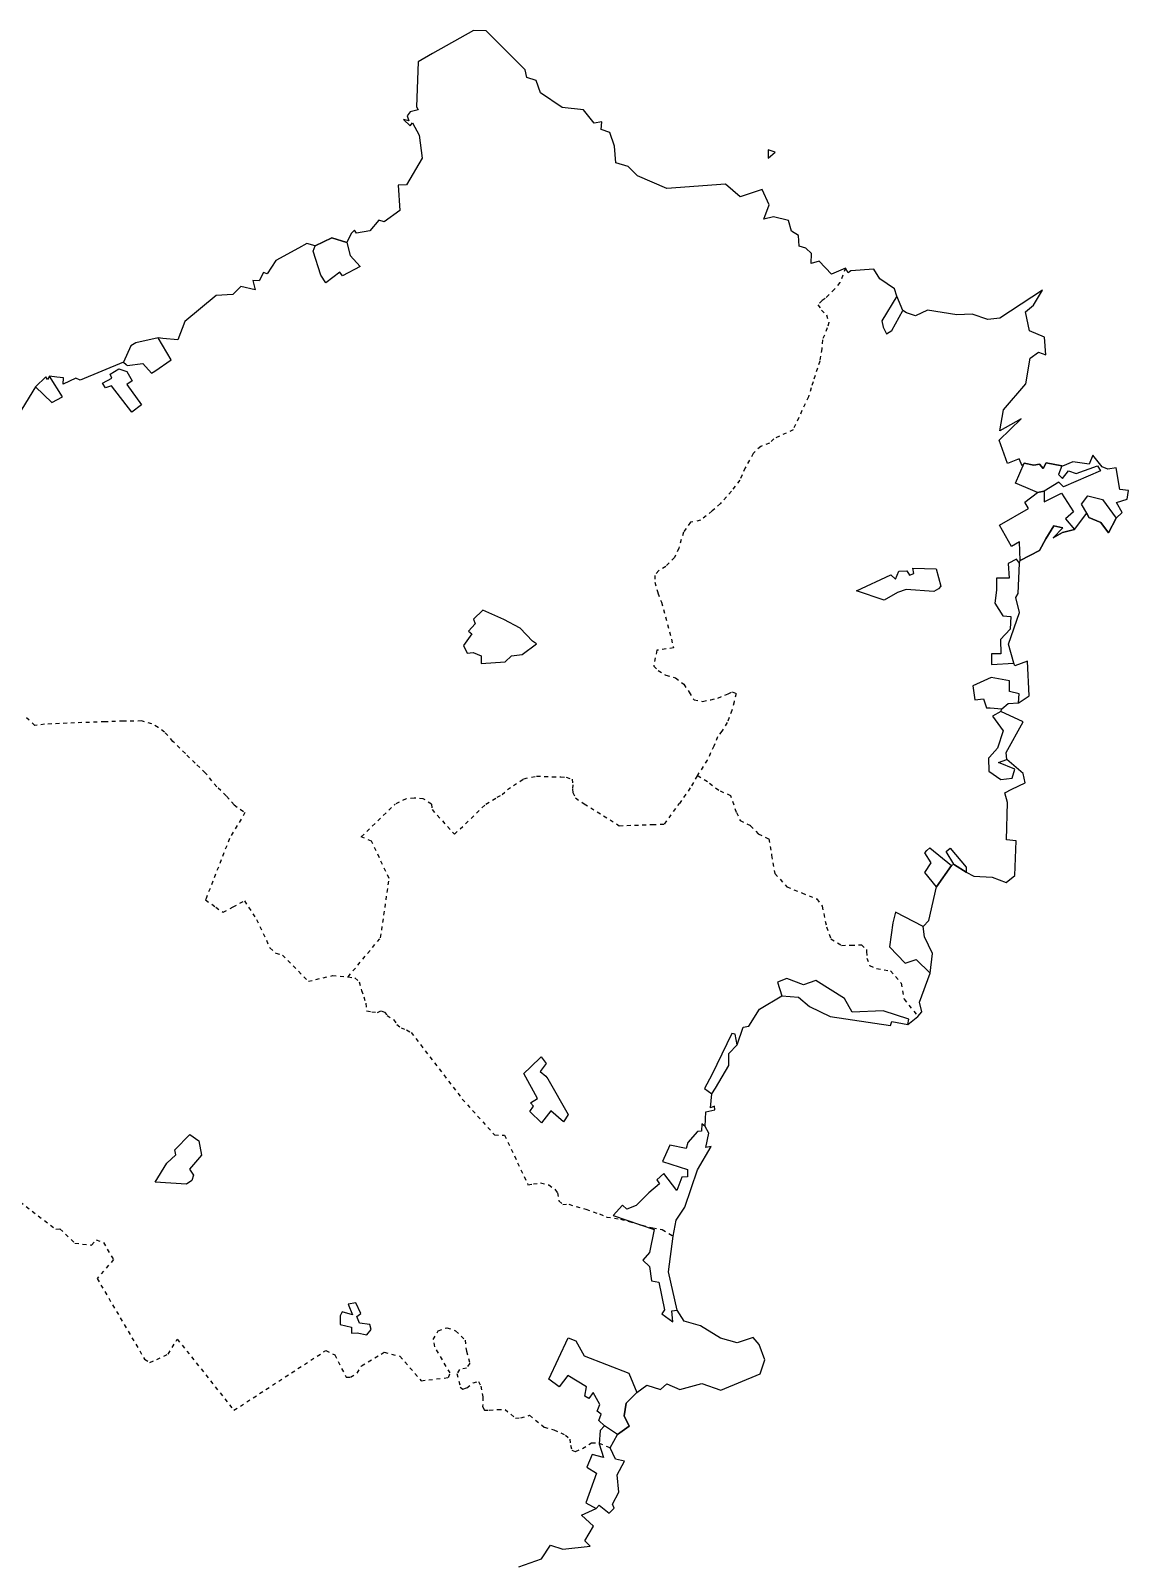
# Model space of a CAD drawing. Header units: millimetres. Extents: x 1888 to 2040, y 1705 to 1894.
# Drawn here: x 2010.99 to 2039.73, y 1824.66 to 1864.71 of the extents above; entities that cross this region are included whole.
import ezdxf

# ---------------------------------------------------------------- set-up
doc = ezdxf.new("R2010")
doc.units = ezdxf.units.MM
doc.linetypes.add('HIDDEN', pattern=[0.375, 0.25, -0.125])

# ---------------------------------------------------------------- blocks, each defined once
blk = doc.blocks.new('mall')
at = {"linetype": 'Continuous'}
for p, q in [((-2215, 27915), (-3284, 27312)), ((-1884, 27904), (-2215, 27915)), ((-1477, 27505), (-1884, 27904)), ((-3284, 27312), (-3660, 27099)), ((-863, 26886), (-1477, 27505)), ((-3660, 27099), (-3706, 25915)), ((-814, 26683), (-863, 26886)), ((-576, 26610), (-814, 26683)), ((-461, 26285), (-576, 26610)), ((109, 25899), (-461, 26285)), ((-3874, 25786), (-3949, 25686)), ((-3949, 25686), (-3908, 25549)), ((-3663, 25841), (-3874, 25786)), ((-3706, 25915), (-3663, 25841)), ((668, 25841), (109, 25899)), ((946, 25494), (668, 25841)), ((-3908, 25549), (-4048, 25588)), ((-4048, 25588), (-3867, 25420)), ((-3867, 25420), (-3813, 25500)), ((-3813, 25500), (-3633, 25176)), ((1148, 25524), (946, 25494)), ((1128, 25324), (1148, 25524)), ((1359, 25244), (1128, 25324)), ((1482, 24890), (1359, 25244)), ((-3633, 25176), (-3553, 24574)), ((1514, 24454), (1482, 24890)), ((-3553, 24574), (-3970, 23879)), ((1835, 24355), (1514, 24454)), ((5498, 24792), (5501, 24575)), ((5687, 24733), (5498, 24792)), ((5501, 24575), (5687, 24733)), ((2082, 24111), (1835, 24355)), ((2848, 23782), (2082, 24111)), ((-3970, 23879), (-4183, 23864)), ((-4183, 23864), (-4145, 23203)), ((4385, 23893), (2848, 23782)), ((4769, 23566), (4385, 23893)), ((5346, 23758), (4769, 23566)), ((5530, 23351), (5346, 23758)), ((5392, 22979), (5530, 23351)), ((-4693, 22947), (-4931, 22671)), ((-4548, 22906), (-4693, 22947)), ((-4145, 23203), (-4548, 22906)), ((5643, 23040), (5392, 22979)), ((6036, 22938), (5643, 23040)), ((6112, 22660), (6036, 22938)), ((-5925, 22484), (-6362, 22278)), ((-6362, 22278), (-5925, 22484)), ((-5530, 22367), (-5925, 22484)), ((-5925, 22484), (-5530, 22367)), ((-5414, 22600), (-5530, 22367)), ((-5331, 22688), (-5414, 22600)), ((-5273, 22611), (-5331, 22688)), ((-4931, 22671), (-5273, 22611)), ((6292, 22553), (6112, 22660)), ((6311, 22269), (6292, 22553)), ((-6793, 22220), (-7390, 21893)), ((-6575, 22336), (-6793, 22220)), ((-6362, 22278), (-6575, 22336)), ((-6408, 22137), (-6362, 22278)), ((-6211, 21515), (-6408, 22137)), ((-5530, 22367), (-5440, 22024)), ((6488, 22217), (6311, 22269)), ((6636, 22079), (6488, 22217)), ((6625, 21818), (6636, 22079)), ((-7390, 21893), (-7612, 21542)), ((-5179, 21739), (-5642, 21497)), ((-5440, 22024), (-5179, 21739)), ((6841, 21875), (6625, 21818)), ((7160, 21536), (6841, 21875)), ((7526, 21697), (7160, 21536)), ((7596, 21576), (7526, 21697)), ((8271, 21671), (7669, 21628)), ((8425, 21416), (8271, 21671)), ((-7820, 21361), (-7988, 21375)), ((-7988, 21375), (-7933, 21128)), ((-7715, 21583), (-7820, 21361)), ((-7612, 21542), (-7715, 21583)), ((-6080, 21306), (-6211, 21515)), ((-5715, 21589), (-6080, 21306)), ((-5642, 21497), (-5715, 21589)), ((7669, 21628), (7596, 21576)), ((8811, 21156), (8425, 21416)), ((-8952, 20979), (-9769, 20294)), ((-8510, 21005), (-8952, 20979)), ((-8306, 21211), (-8510, 21005)), ((-7933, 21128), (-8306, 21211)), ((8871, 20965), (8479, 20319)), ((8871, 20965), (8811, 21156)), ((9031, 20587), (8871, 20965)), ((9031, 20587), (8871, 20965)), ((12686, 21114), (11564, 20387)), ((12451, 20726), (12686, 21114)), ((8742, 20062), (9031, 20587)), ((9119, 20524), (9031, 20587)), ((9360, 20448), (9119, 20524)), ((9673, 20593), (9360, 20448)), ((10443, 20472), (9673, 20593)), ((10838, 20492), (10443, 20472)), ((11253, 20354), (10838, 20492)), ((12237, 20549), (12451, 20726)), ((12342, 20054), (12237, 20549)), ((-9769, 20294), (-9950, 19820)), ((8479, 20319), (8515, 20148)), ((8515, 20148), (8602, 19977)), ((8602, 19977), (8742, 20062)), ((11564, 20387), (11253, 20354)), ((12733, 19885), (12342, 20054)), ((-11184, 19663), (-11375, 19235)), ((-11184, 19663), (-11375, 19235)), ((-11053, 19737), (-11184, 19663)), ((-11053, 19737), (-11184, 19663)), ((-10468, 19868), (-11053, 19737)), ((-10468, 19868), (-11053, 19737)), ((-10344, 19849), (-10468, 19868)), ((-10352, 19677), (-10468, 19868)), ((-10125, 19298), (-10352, 19677)), ((-9950, 19820), (-10344, 19849)), ((12775, 19422), (12733, 19885)), ((-11375, 19235), (-12512, 18763)), ((-11375, 19235), (-11306, 19171)), ((-10556, 18995), (-10125, 19298)), ((12246, 18664), (12365, 19334)), ((12365, 19334), (12582, 19492)), ((12582, 19492), (12775, 19422)), ((-13409, 18849), (-13679, 18587)), ((-13409, 18849), (-13679, 18587)), ((-13365, 18775), (-13409, 18849)), ((-13365, 18775), (-13409, 18849)), ((-13310, 18869), (-13365, 18775)), ((-13310, 18869), (-13365, 18775)), ((-13118, 18838), (-13310, 18869)), ((-12975, 18328), (-13310, 18869)), ((-12948, 18822), (-13118, 18838)), ((-11721, 18920), (-11499, 19059)), ((-11680, 18811), (-11721, 18920)), ((-11499, 19059), (-11291, 18988)), ((-11306, 19171), (-11281, 19148)), ((-11291, 18988), (-11150, 18743)), ((-11281, 19148), (-10870, 19201)), ((-10870, 19201), (-10647, 18949)), ((-10647, 18949), (-10556, 18995)), ((-13679, 18587), (-14132, 17848)), ((-13679, 18587), (-13252, 18173)), ((-12958, 18658), (-12948, 18822)), ((-12624, 18815), (-12958, 18658)), ((-12512, 18763), (-12624, 18815)), ((-11923, 18682), (-11680, 18811)), ((-11846, 18558), (-11923, 18682)), ((-11692, 18613), (-11846, 18558)), ((-11159, 17927), (-11692, 18613)), ((-11150, 18743), (-11292, 18652)), ((-11292, 18652), (-10906, 18118)), ((11665, 17982), (12246, 18664)), ((-13252, 18173), (-12975, 18328)), ((-10906, 18118), (-11159, 17927)), ((11545, 17190), (12122, 17746)), ((11566, 17436), (11665, 17982)), ((12122, 17746), (11566, 17436)), ((11763, 16584), (11545, 17190)), ((12071, 16701), (11763, 16584)), ((11975, 16063), (12205, 16586)), ((12152, 16520), (12071, 16701)), ((12205, 16586), (12152, 16520)), ((12453, 16532), (12205, 16586)), ((12205, 16586), (12453, 16532)), ((12603, 16560), (12453, 16532)), ((12453, 16532), (12603, 16560)), ((12703, 16446), (12603, 16560)), ((12603, 16560), (12703, 16446)), ((12780, 16598), (12703, 16446)), ((12703, 16446), (12780, 16598)), ((13186, 16522), (12780, 16598)), ((12780, 16598), (13186, 16522)), ((13186, 16522), (13106, 16290)), ((13205, 16508), (13186, 16522)), ((13476, 16626), (13205, 16508)), ((13907, 16561), (13476, 16626)), ((13563, 16314), (14122, 16521)), ((13999, 16796), (13907, 16561)), ((14248, 16489), (13999, 16796)), ((14122, 16521), (14202, 16392)), ((14392, 16427), (14248, 16489)), ((14608, 16467), (14392, 16427)), ((14706, 15896), (14608, 16467)), ((12248, 15947), (11975, 16063)), ((13115, 16088), (12730, 15856)), ((13106, 16290), (13211, 16191)), ((13230, 15967), (13115, 16088)), ((13211, 16191), (13364, 16387)), ((14202, 16392), (13230, 15967)), ((13364, 16387), (13563, 16314)), ((12224, 15568), (12556, 15822)), ((12556, 15822), (12248, 15947)), ((12730, 15856), (12556, 15822)), ((12556, 15822), (12730, 15856)), ((12730, 15856), (12723, 15576)), ((12723, 15576), (13183, 15803)), ((13183, 15803), (13494, 15313)), ((13706, 15519), (13868, 15729)), ((13868, 15729), (14257, 15635)), ((14257, 15635), (14608, 15146)), ((14619, 15560), (14900, 15642)), ((14933, 15875), (14706, 15896)), ((14900, 15642), (14933, 15875)), ((11561, 14962), (12315, 15401)), ((12315, 15401), (12224, 15568)), ((13494, 15313), (13290, 15130)), ((13521, 14853), (13840, 15277)), ((13840, 15277), (13706, 15519)), ((13840, 15277), (13901, 15167)), ((13901, 15167), (13840, 15277)), ((14608, 15146), (14768, 15294)), ((14768, 15294), (14619, 15560)), ((11875, 14408), (11561, 14962)), ((12774, 14610), (12981, 14950)), ((12981, 14950), (12774, 14610)), ((13214, 14897), (12963, 14636)), ((12963, 14636), (13214, 14897)), ((12981, 14950), (13214, 14897)), ((13214, 14897), (12981, 14950)), ((13209, 14769), (13521, 14853)), ((13521, 14853), (13209, 14769)), ((13290, 15130), (13521, 14853)), ((13901, 15167), (14208, 15033)), ((14208, 15033), (13901, 15167)), ((14208, 15033), (14412, 14765)), ((14412, 14765), (14208, 15033)), ((14412, 14765), (14608, 15146)), ((14608, 15146), (14412, 14765)), ((12082, 14532), (11875, 14408)), ((12101, 14040), (12082, 14532)), ((12602, 14301), (12774, 14610)), ((12774, 14610), (12602, 14301)), ((12963, 14636), (13209, 14769)), ((13209, 14769), (12963, 14636)), ((12007, 14077), (11788, 13958)), ((12082, 13971), (12007, 14077)), ((12082, 13971), (12101, 14040)), ((12101, 14040), (12602, 14301)), ((12602, 14301), (12101, 14040)), ((7816, 13248), (8710, 13667)), ((8710, 13667), (8836, 13547)), ((8836, 13547), (8922, 13765)), ((8922, 13765), (9135, 13769)), ((9135, 13769), (9201, 13653)), ((9201, 13653), (9317, 13702)), ((9317, 13702), (9289, 13839)), ((9289, 13839), (9904, 13826)), ((9904, 13826), (10022, 13368)), ((11788, 13958), (11813, 13580)), ((12043, 13174), (12082, 13971)), ((12043, 13174), (12082, 13971)), ((8542, 13002), (7816, 13248)), ((9116, 13277), (8889, 13202)), ((9838, 13231), (9116, 13277)), ((9959, 13301), (9838, 13231)), ((10022, 13368), (9959, 13301)), ((11477, 13261), (11438, 12927)), ((11482, 13574), (11477, 13261)), ((11813, 13580), (11482, 13574)), ((8889, 13202), (8542, 13002)), ((11438, 12927), (11646, 12594)), ((11985, 13069), (12043, 13174)), ((11985, 13069), (12043, 13174)), ((12081, 12677), (11985, 13069)), ((12081, 12677), (11985, 13069)), ((-1972, 12738), (-2216, 12508)), ((-2216, 12508), (-2173, 12386)), ((-1418, 12495), (-1972, 12738)), ((-992, 12269), (-1418, 12495)), ((11646, 12594), (11854, 12578)), ((11793, 11853), (12081, 12677)), ((11793, 11853), (12081, 12677)), ((11854, 12578), (11841, 12246)), ((-2258, 12120), (-2475, 11812)), ((-2173, 12386), (-2347, 12190)), ((-2347, 12190), (-2258, 12120)), ((-667, 11925), (-992, 12269)), ((11841, 12246), (11586, 11970)), ((-2475, 11812), (-2378, 11610)), ((-2378, 11610), (-2224, 11629)), ((-2224, 11629), (-2014, 11543)), ((-941, 11576), (-560, 11855)), ((-560, 11855), (-667, 11925)), ((11586, 11970), (11591, 11596)), ((11934, 11353), (11793, 11853)), ((11934, 11353), (11793, 11853)), ((-2014, 11543), (-2016, 11339)), ((-2016, 11339), (-1381, 11388)), ((-1381, 11388), (-1220, 11541)), ((-1220, 11541), (-941, 11576)), ((11348, 11593), (11345, 11319)), ((11345, 11319), (11934, 11353)), ((11591, 11596), (11348, 11593)), ((11957, 11281), (11934, 11353)), ((12291, 11407), (11957, 11281)), ((12333, 10497), (12291, 11407)), ((11339, 10975), (10859, 10754)), ((11817, 10887), (11339, 10975)), ((11823, 10613), (11817, 10887)), ((10859, 10754), (10911, 10389)), ((10911, 10389), (11135, 10417)), ((11135, 10417), (11215, 10178)), ((12071, 10550), (11823, 10613)), ((12055, 10317), (12071, 10550)), ((12096, 10338), (12333, 10497)), ((11215, 10178), (11311, 10178)), ((11311, 10178), (11623, 10158)), ((11590, 10088), (11375, 9960)), ((11590, 10088), (11623, 10158)), ((12176, 9813), (11590, 10088)), ((12176, 9813), (11590, 10088)), ((11623, 10158), (11787, 10300)), ((11623, 10158), (11787, 10300)), ((11787, 10300), (12055, 10317)), ((11787, 10300), (12055, 10317)), ((12055, 10317), (12096, 10338)), ((11375, 9960), (11650, 9576)), ((11733, 9011), (12176, 9813)), ((11733, 9011), (12176, 9813)), ((11650, 9576), (11509, 9129)), ((11297, 8892), (11273, 8862)), ((11273, 8862), (11282, 8527)), ((11509, 9129), (11297, 8892)), ((11529, 8748), (11751, 8831)), ((11751, 8831), (11733, 9011)), ((11751, 8831), (11733, 9011)), ((12178, 8462), (11751, 8831)), ((11282, 8527), (11597, 8306)), ((11957, 8578), (11529, 8748)), ((11893, 8340), (11957, 8578)), ((12226, 8220), (12178, 8462)), ((11597, 8306), (11893, 8340)), ((11701, 7960), (11883, 8057)), ((11883, 8057), (12226, 8220)), ((11771, 7707), (11701, 7960)), ((11744, 6727), (11771, 7707)), ((9601, 6382), (9659, 6443)), ((9659, 6443), (9738, 6515)), ((9738, 6515), (10302, 6053)), ((10159, 6419), (10265, 6509)), ((10363, 6088), (10159, 6419)), ((10265, 6509), (10682, 6007)), ((11991, 6700), (11744, 6727)), ((11959, 5789), (11991, 6700)), ((9772, 6124), (9601, 6382)), ((9601, 5869), (9772, 6124)), ((9912, 5497), (10302, 6053)), ((10302, 6053), (9912, 5497)), ((10302, 6053), (10363, 6088)), ((10363, 6088), (10382, 6068)), ((10382, 6068), (10363, 6088)), ((10382, 6068), (10687, 5878)), ((10687, 5878), (10382, 6068)), ((9912, 5497), (9601, 5869)), ((10682, 6007), (10687, 5878)), ((10687, 5878), (10888, 5773)), ((10888, 5773), (11363, 5750)), ((11363, 5750), (11729, 5609)), ((11729, 5609), (11959, 5789)), ((9709, 4615), (9912, 5497)), ((8838, 4835), (8768, 4555)), ((9563, 4456), (8838, 4835)), ((8768, 4555), (8676, 3926)), ((9563, 4456), (9709, 4615)), ((9595, 4187), (9563, 4456)), ((9595, 4187), (9563, 4456)), ((9805, 3752), (9595, 4187)), ((9805, 3752), (9595, 4187)), ((8676, 3926), (9092, 3496)), ((9746, 3237), (9805, 3752)), ((9746, 3237), (9805, 3752)), ((9092, 3496), (9374, 3589)), ((9374, 3589), (9746, 3237)), ((9462, 2479), (9746, 3237)), ((5994, 3095), (5742, 2999)), ((5742, 2999), (5855, 2642)), ((6430, 2930), (5994, 3095)), ((6748, 3040), (6430, 2930)), ((7496, 2575), (6748, 3040)), ((5274, 2292), (5855, 2642)), ((5855, 2642), (6297, 2608)), ((5855, 2642), (6297, 2608)), ((6297, 2608), (6586, 2362)), ((6297, 2608), (6586, 2362)), ((7700, 2214), (7496, 2575)), ((9525, 2226), (9462, 2479)), ((4992, 1850), (5274, 2292)), ((6586, 2362), (7129, 2101)), ((6586, 2362), (7129, 2101)), ((7129, 2101), (8700, 1868)), ((7129, 2101), (8700, 1868)), ((8516, 2250), (7700, 2214)), ((9182, 2030), (8516, 2250)), ((9159, 1895), (9422, 2101)), ((9159, 1895), (9182, 2030)), ((9422, 2101), (9525, 2226)), ((4551, 1651), (4031, 569)), ((4638, 1635), (4551, 1651)), ((4692, 1358), (4638, 1635)), ((4692, 1358), (4847, 1824)), ((4847, 1824), (4992, 1850)), ((8700, 1868), (8736, 1970)), ((8700, 1868), (8736, 1970)), ((8736, 1970), (9159, 1895)), ((8736, 1970), (9159, 1895)), ((4470, 1134), (4692, 1358)), ((4470, 1134), (4692, 1358)), ((-720, 773), (-440, 1044)), ((-308, 874), (-467, 661)), ((-440, 1044), (-308, 874)), ((4122, 221), (4472, 816)), ((4122, 221), (4472, 816)), ((4472, 816), (4470, 1134)), ((4472, 816), (4470, 1134)), ((-896, 609), (-720, 773)), ((-538, -50), (-896, 609)), ((-467, 661), (-316, 538)), ((-316, 538), (-267, 469)), ((-267, 469), (267, -469)), ((4031, 569), (3831, 213)), ((3831, 213), (4029, 77)), ((3995, -288), (4029, 77)), ((4029, 77), (4122, 221)), ((4029, 77), (4122, 221)), ((-740, -386), (-646, -244)), ((-433, -683), (-740, -386)), ((-718, -156), (-538, -50)), ((-646, -244), (-718, -156)), ((-191, -369), (-433, -683)), ((144, -659), (-191, -369)), ((3854, -784), (3871, -395)), ((3871, -395), (4103, -340)), ((4100, -246), (3995, -288)), ((4103, -340), (4100, -246)), ((194, -577), (144, -659)), ((267, -469), (194, -577)), ((3768, -708), (3757, -906)), ((3854, -784), (3768, -708)), ((3947, -953), (3854, -784)), ((3947, -953), (3854, -784)), ((-10029, -1390), (-9637, -992)), ((-9637, -992), (-9406, -1157)), ((-9406, -1157), (-9334, -1528)), ((3400, -1197), (3359, -1359)), ((3649, -915), (3400, -1197)), ((3757, -906), (3649, -915)), ((3871, -1326), (3947, -953)), ((3871, -1326), (3947, -953)), ((-10241, -1737), (-10004, -1523)), ((-10004, -1523), (-10029, -1390)), ((-9334, -1528), (-9652, -1899)), ((2930, -1272), (2731, -1700)), ((3359, -1359), (2930, -1272)), ((3654, -1916), (4013, -1300)), ((3654, -1916), (4013, -1300)), ((4013, -1300), (3871, -1326)), ((4013, -1300), (3871, -1326)), ((-10548, -2241), (-10241, -1737)), ((-9652, -1899), (-9543, -2053)), ((2731, -1700), (3392, -1907)), ((3323, -2889), (3654, -1916)), ((3323, -2889), (3654, -1916)), ((3392, -1907), (3387, -2099)), ((-9729, -2286), (-10548, -2241)), ((-9591, -2190), (-9729, -2286)), ((-9543, -2053), (-9591, -2190)), ((2653, -2278), (2374, -2516)), ((2767, -2009), (2584, -2178)), ((2584, -2178), (2653, -2278)), ((3112, -2456), (2767, -2009)), ((3238, -2108), (3112, -2456)), ((3387, -2099), (3238, -2108)), ((2374, -2516), (2043, -2848)), ((1684, -2840), (1441, -3113)), ((1441, -3113), (2517, -3480)), ((1797, -2940), (1684, -2840)), ((2043, -2848), (1797, -2940)), ((3094, -3229), (3323, -2889)), ((3094, -3229), (3323, -2889)), ((2517, -3480), (2395, -4078)), ((3010, -3648), (3094, -3229)), ((3010, -3648), (3094, -3229)), ((2896, -4589), (3010, -3648)), ((2896, -4589), (3010, -3648)), ((2395, -4078), (2222, -4278)), ((2222, -4278), (2398, -4443)), ((2398, -4443), (2443, -4825)), ((3115, -5590), (2896, -4589)), ((3115, -5590), (2896, -4589)), ((2443, -4825), (2643, -4853)), ((2643, -4853), (2787, -5578)), ((-5292, -5396), (-5491, -5431)), ((-5491, -5431), (-5383, -5714)), ((-5164, -5673), (-5292, -5396)), ((2787, -5578), (2716, -5688)), ((2982, -5604), (3115, -5590)), ((3007, -5891), (2982, -5604)), ((3300, -5877), (3115, -5590)), ((-5651, -5636), (-5704, -5740)), ((-5704, -5740), (-5702, -5965)), ((-5702, -5965), (-5404, -6034)), ((-5383, -5714), (-5651, -5636)), ((-5267, -5758), (-5164, -5673)), ((-5200, -5930), (-5267, -5758)), ((-4926, -5965), (-5200, -5930)), ((-4891, -6093), (-4926, -5965)), ((2716, -5688), (3007, -5891)), ((3727, -5998), (3300, -5877)), ((4252, -6320), (3727, -5998)), ((-5404, -6034), (-5411, -6192)), ((-5411, -6192), (-5257, -6184)), ((-5257, -6184), (-5006, -6237)), ((-5006, -6237), (-4891, -6093)), ((-237, -7397), (264, -6311)), ((264, -6311), (464, -6391)), ((464, -6391), (680, -6781)), ((4694, -6442), (4252, -6320)), ((5109, -6305), (4694, -6442)), ((5264, -6487), (5109, -6305)), ((680, -6781), (1850, -7239)), ((5410, -6891), (5264, -6487)), ((5296, -7252), (5410, -6891)), ((30, -7597), (-237, -7397)), ((260, -7297), (30, -7597)), ((747, -7594), (260, -7297)), ((698, -7838), (747, -7594)), ((1850, -7239), (2062, -7742)), ((2062, -7742), (2322, -7553)), ((2322, -7553), (2682, -7662)), ((2682, -7662), (2852, -7517)), ((2852, -7517), (3190, -7666)), ((3190, -7666), (3765, -7513)), ((3765, -7513), (4264, -7682)), ((4264, -7682), (5296, -7252)), ((806, -7898), (698, -7838)), ((919, -7742), (806, -7898)), ((1094, -8062), (919, -7742)), ((1782, -8027), (2062, -7742)), ((2062, -7742), (1782, -8027)), ((1021, -8235), (1094, -8062)), ((1130, -8308), (1021, -8235)), ((1072, -8480), (1130, -8308)), ((1729, -8358), (1782, -8027)), ((1782, -8027), (1729, -8358)), ((1864, -8624), (1729, -8358)), ((1729, -8358), (1864, -8624)), ((1214, -8618), (1072, -8480)), ((1099, -8741), (1076, -9092)), ((1214, -8618), (1099, -8741)), ((1561, -8847), (1214, -8618)), ((1561, -8847), (1214, -8618)), ((1561, -8847), (1864, -8624)), ((1864, -8624), (1561, -8847)), ((1076, -9092), (1192, -9446)), ((1364, -9189), (1561, -8847)), ((1364, -9189), (1561, -8847)), ((1505, -9490), (1364, -9189)), ((1505, -9490), (1364, -9189)), ((892, -9367), (757, -9700)), ((1192, -9446), (892, -9367)), ((1742, -9539), (1505, -9490)), ((1742, -9539), (1505, -9490)), ((1552, -9896), (1742, -9539)), ((1552, -9896), (1742, -9539)), ((1008, -9856), (728, -10631)), ((757, -9700), (1008, -9856)), ((1595, -10356), (1552, -9896)), ((1595, -10356), (1552, -9896)), ((1424, -10668), (1595, -10356)), ((1424, -10668), (1595, -10356)), ((616, -10953), (1001, -10779)), ((728, -10631), (1001, -10779)), ((1001, -10779), (1075, -10698)), ((1001, -10779), (1075, -10698)), ((1075, -10698), (1338, -10906)), ((1075, -10698), (1338, -10906)), ((1338, -10906), (1474, -10773)), ((1338, -10906), (1474, -10773)), ((1474, -10773), (1424, -10668)), ((1474, -10773), (1424, -10668)), ((931, -11248), (616, -10953)), ((703, -11626), (931, -11248)), ((-434, -12096), (-194, -11744)), ((-194, -11744), (129, -11846)), ((129, -11846), (839, -11772)), ((839, -11772), (703, -11626)), ((-1023, -12309), (-434, -12096))]:
    blk.add_line(p, q, dxfattribs=at)
at = {"linetype": 'HIDDEN'}
for p, q in [((7526, 21697), (7379, 21317)), ((7379, 21317), (7241, 21144)), ((6914, 20846), (6805, 20738)), ((6996, 20902), (6914, 20846)), ((7090, 20994), (6996, 20902)), ((7241, 21144), (7090, 20994)), ((6805, 20738), (6899, 20598)), ((6899, 20598), (7026, 20471)), ((7026, 20471), (7094, 20268)), ((7047, 20130), (6922, 19815)), ((7094, 20268), (7047, 20130)), ((6922, 19815), (6903, 19586)), ((6854, 19262), (6679, 18716)), ((6903, 19586), (6854, 19262)), ((6629, 18558), (6555, 18327)), ((6679, 18716), (6629, 18558)), ((6555, 18327), (6156, 17464)), ((5653, 17224), (5534, 17115)), ((6156, 17464), (5653, 17224)), ((5112, 16844), (4896, 16463)), ((5307, 17029), (5112, 16844)), ((5534, 17115), (5307, 17029)), ((4896, 16463), (4760, 16146)), ((4760, 16146), (4541, 15852)), ((4541, 15852), (4250, 15532)), ((4039, 15336), (3728, 15095)), ((4250, 15532), (4039, 15336)), ((3470, 15040), (3283, 14785)), ((3728, 15095), (3470, 15040)), ((3283, 14785), (3161, 14359)), ((3051, 14120), (2820, 13883)), ((3161, 14359), (3051, 14120)), ((2533, 13649), (2532, 13473)), ((2636, 13777), (2533, 13649)), ((2820, 13883), (2636, 13777)), ((2532, 13473), (2612, 13200)), ((2612, 13200), (2614, 13192)), ((2614, 13192), (2709, 12948)), ((2709, 12948), (3027, 11754)), ((2584, 11689), (2505, 11271)), ((3027, 11754), (2584, 11689)), ((2505, 11271), (2622, 11162)), ((2622, 11162), (2821, 11037)), ((2821, 11037), (3077, 10965)), ((3077, 10965), (3295, 10799)), ((3295, 10799), (3432, 10591)), ((3432, 10591), (3561, 10388)), ((3999, 10393), (4183, 10438)), ((4183, 10438), (4455, 10549)), ((4455, 10549), (4559, 10603)), ((4559, 10603), (4660, 10558)), ((4660, 10558), (4607, 10337)), ((3561, 10388), (3786, 10351)), ((3786, 10351), (3999, 10393)), ((4553, 10115), (4426, 9796)), ((4607, 10337), (4553, 10115)), ((-13696, 9720), (-13985, 9985)), ((-13441, 9751), (-13696, 9720)), ((-12655, 9789), (-13441, 9751)), ((-11863, 9815), (-12655, 9789)), ((-11382, 9834), (-11863, 9815)), ((-10902, 9838), (-11382, 9834)), ((-10637, 9761), (-10902, 9838)), ((-10469, 9667), (-10637, 9761)), ((-10300, 9549), (-10469, 9667)), ((4426, 9796), (4291, 9570)), ((-10083, 9305), (-10300, 9549)), ((-9757, 8983), (-10083, 9305)), ((4174, 9422), (4081, 9181)), ((4291, 9570), (4174, 9422)), ((-9500, 8737), (-9757, 8983)), ((3908, 8814), (3660, 8435)), ((4081, 9181), (3908, 8814)), ((-9236, 8484), (-9500, 8737)), ((-9209, 8452), (-9236, 8484)), ((-8936, 8117), (-9209, 8452)), ((3660, 8435), (3641, 8402)), ((-8685, 7875), (-8936, 8117)), ((-1464, 7910), (-1323, 8041)), ((-1323, 8041), (-1167, 8147)), ((-1167, 8147), (-893, 8326)), ((-893, 8326), (-560, 8394)), ((-560, 8394), (-152, 8378)), ((-152, 8378), (72, 8380)), ((72, 8380), (215, 8364)), ((215, 8364), (368, 8317)), ((368, 8317), (384, 8167)), ((384, 8167), (381, 8049)), ((381, 8049), (389, 7965)), ((3461, 8084), (3176, 7680)), ((3641, 8402), (3461, 8084)), ((3666, 8391), (3641, 8402)), ((3909, 8244), (3666, 8391)), ((4206, 8018), (3909, 8244)), ((4527, 7881), (4206, 8018)), ((-8482, 7643), (-8685, 7875)), ((-8482, 7643), (-8196, 7441)), ((-5150, 6805), (-4268, 7656)), ((-3980, 7801), (-4268, 7656)), ((-3767, 7820), (-3980, 7801)), ((-3527, 7803), (-3767, 7820)), ((-3315, 7659), (-3527, 7803)), ((-3315, 7659), (-3297, 7518)), ((-2710, 6871), (-1889, 7664)), ((-1889, 7664), (-1593, 7841)), ((-1593, 7841), (-1464, 7910)), ((389, 7965), (455, 7822)), ((455, 7822), (685, 7672)), ((685, 7672), (1604, 7096)), ((2791, 7138), (3176, 7680)), ((4669, 7443), (4527, 7881)), ((-8196, 7441), (-8601, 6759)), ((-3297, 7518), (-2710, 6871)), ((4669, 7443), (4769, 7234)), ((4769, 7234), (5036, 7097)), ((1604, 7096), (2472, 7127)), ((2472, 7127), (2791, 7138)), ((5036, 7097), (5242, 6882)), ((5242, 6882), (5523, 6752)), ((-8601, 6759), (-9215, 5188)), ((-4883, 6687), (-5150, 6805)), ((-4419, 5717), (-4883, 6687)), ((5523, 6752), (5592, 6321)), ((5592, 6321), (5678, 5843)), ((-4644, 4162), (-4419, 5717)), ((5678, 5843), (5990, 5494)), ((5990, 5494), (6386, 5335)), ((6386, 5335), (6775, 5178)), ((-9215, 5188), (-9228, 5157)), ((-9228, 5157), (-8961, 4959)), ((-8961, 4959), (-8764, 4832)), ((-8764, 4832), (-8505, 4970)), ((-8505, 4970), (-8207, 5129)), ((-8207, 5129), (-7894, 4639)), ((6775, 5178), (6917, 4990)), ((6917, 4990), (7027, 4444)), ((-7894, 4639), (-7543, 3900)), ((7027, 4444), (7145, 4132)), ((-5496, 3139), (-4644, 4162)), ((7145, 4132), (7422, 3963)), ((-7543, 3900), (-7392, 3760)), ((-7392, 3760), (-7217, 3709)), ((-7217, 3709), (-6535, 3022)), ((7422, 3963), (7671, 3965)), ((7671, 3965), (7943, 3978)), ((7943, 3978), (8077, 3857)), ((8077, 3857), (8079, 3799)), ((8079, 3799), (8085, 3630)), ((8085, 3630), (8158, 3433)), ((8158, 3433), (8342, 3358)), ((8342, 3358), (8707, 3296)), ((8707, 3296), (8982, 2972)), ((-6535, 3022), (-5907, 3171)), ((-5907, 3171), (-5496, 3139)), ((-5496, 3139), (-5322, 3110)), ((-5322, 3110), (-5204, 3012)), ((-5204, 3012), (-5141, 2784)), ((8982, 2972), (9061, 2550)), ((-5141, 2784), (-5081, 2616)), ((-5081, 2616), (-5035, 2446)), ((-5035, 2446), (-5011, 2253)), ((9061, 2550), (9422, 2101)), ((-5011, 2253), (-4878, 2220)), ((-4878, 2220), (-4728, 2207)), ((-4728, 2207), (-4627, 2252)), ((-4627, 2252), (-4546, 2218)), ((-4546, 2218), (-4474, 2129)), ((-4474, 2129), (-4307, 2018)), ((-4307, 2018), (-4219, 1895)), ((-4219, 1895), (-4111, 1803)), ((-4111, 1803), (-3963, 1748)), ((-3963, 1748), (-3842, 1681)), ((-3842, 1681), (-2508, -62)), ((-2508, -62), (-1662, -1002)), ((-1662, -1002), (-1398, -1007)), ((-1398, -1007), (-788, -2303)), ((-788, -2303), (-644, -2285)), ((-644, -2285), (-455, -2257)), ((-455, -2257), (-241, -2310)), ((-241, -2310), (-84, -2424)), ((-14082, -2752), (-13151, -3469)), ((-84, -2424), (-18, -2514)), ((-18, -2514), (23, -2726)), ((23, -2726), (125, -2818)), ((125, -2818), (286, -2817)), ((286, -2817), (731, -2948)), ((731, -2948), (1089, -3070)), ((1089, -3070), (1279, -3150)), ((1279, -3150), (1634, -3208)), ((-13151, -3469), (-13041, -3462)), ((-13041, -3462), (-12646, -3835)), ((1634, -3208), (1860, -3266)), ((1860, -3266), (2196, -3366)), ((2196, -3366), (2479, -3434)), ((2479, -3434), (2728, -3480)), ((2728, -3480), (3010, -3648)), ((-12646, -3835), (-12217, -3885)), ((-12217, -3885), (-12088, -3749)), ((-12088, -3749), (-11903, -3819)), ((-11903, -3819), (-11637, -4261)), ((-11637, -4261), (-12068, -4758)), ((-12068, -4758), (-10826, -6868)), ((-10204, -6741), (-9969, -6345)), ((-9969, -6345), (-8485, -8211)), ((-3265, -6355), (-3140, -6129)), ((-3228, -6546), (-3265, -6355)), ((-3140, -6129), (-2907, -6048)), ((-2907, -6048), (-2680, -6126)), ((-2680, -6126), (-2434, -6374)), ((-2434, -6374), (-2400, -6660)), ((-10686, -6961), (-10204, -6741)), ((-8485, -8211), (-6083, -6647)), ((-6083, -6647), (-5846, -6756)), ((-5846, -6756), (-5551, -7340)), ((-5142, -7043), (-4551, -6692)), ((-4551, -6692), (-4140, -6794)), ((-4140, -6794), (-3580, -7436)), ((-2826, -7233), (-3228, -6546)), ((-2400, -6660), (-2312, -6977)), ((-10826, -6868), (-10686, -6961)), ((-5256, -7238), (-5142, -7043)), ((-2580, -7145), (-2645, -7250)), ((-2395, -7107), (-2580, -7145)), ((-2312, -6977), (-2395, -7107)), ((-5551, -7340), (-5435, -7340)), ((-5435, -7340), (-5256, -7238)), ((-3580, -7436), (-2864, -7351)), ((-2864, -7351), (-2826, -7233)), ((-2645, -7250), (-2558, -7603)), ((-2558, -7603), (-2488, -7657)), ((-2391, -7625), (-2219, -7489)), ((-2219, -7489), (-2083, -7454)), ((-2083, -7454), (-2018, -7576)), ((-2018, -7576), (-1966, -7859)), ((-2488, -7657), (-2391, -7625)), ((-1966, -7859), (-1974, -8114)), ((-1974, -8114), (-1928, -8203)), ((-1928, -8203), (-1799, -8209)), ((-1799, -8209), (-1580, -8188)), ((-1580, -8188), (-1388, -8189)), ((-1388, -8189), (-1114, -8414)), ((-1114, -8414), (-973, -8405)), ((-973, -8405), (-745, -8342)), ((-745, -8342), (-361, -8655)), ((-361, -8655), (-108, -8720)), ((-108, -8720), (193, -8859)), ((193, -8859), (309, -8963)), ((309, -8963), (327, -9125)), ((327, -9125), (358, -9255)), ((461, -9292), (638, -9207)), ((638, -9207), (880, -9064)), ((880, -9064), (1076, -9069)), ((1076, -9069), (1364, -9189)), ((358, -9255), (461, -9292))]:
    blk.add_line(p, q, dxfattribs=at)

msp = doc.modelspace()

# ---------------------------------------------------------------- block references
at = {"xscale": 0.001, "yscale": 0.001, "zscale": 0.001}
msp.add_blockref('mall', (2024.797, 1836.796), dxfattribs=at)

doc.saveas('drawing.dxf')
